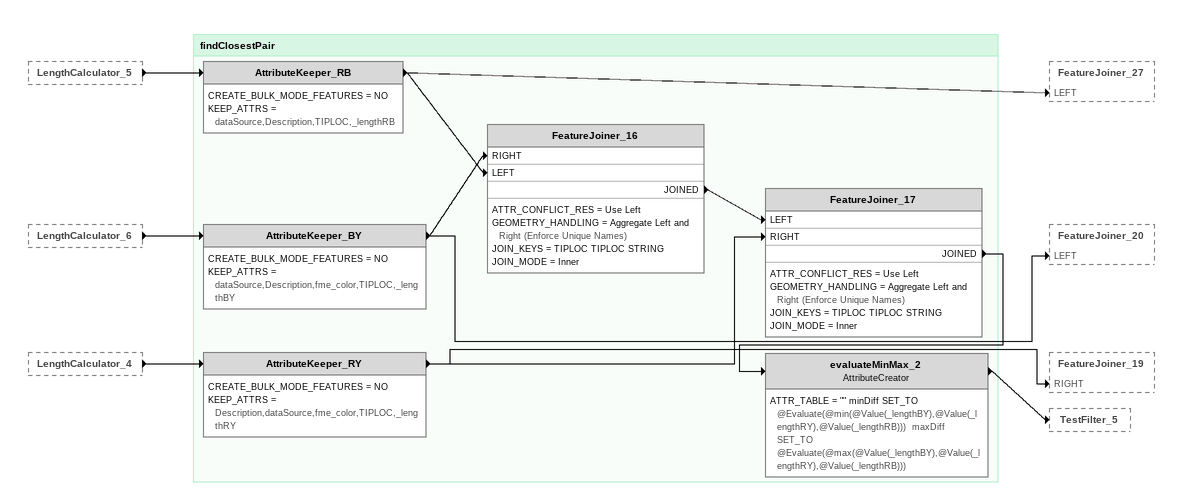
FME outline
LengthCalculator_5 [outside]
    -> AttributeKeeper_RB
LengthCalculator_6 [outside]
    -> AttributeKeeper_BY
LengthCalculator_4 [outside]
    -> AttributeKeeper_RY

Bookmark: findClosestPair
AttributeKeeper_RB
    CREATE_BULK_MODE_FEATURES = NO
    KEEP_ATTRS = dataSource,Description,TIPLOC,_lengthRB
    -> FeatureJoiner_16 [LEFT]
    -> FeatureJoiner_27 [LEFT]
AttributeKeeper_BY
    CREATE_BULK_MODE_FEATURES = NO
    KEEP_ATTRS = dataSource,Description,fme_color,TIPLOC,_lengthBY
    -> FeatureJoiner_16 [RIGHT]
    -> FeatureJoiner_20 [LEFT]
FeatureJoiner_16
    ATTR_CONFLICT_RES = Use Left
    GEOMETRY_HANDLING = Aggregate Left and Right (Enforce Unique Names)
    JOIN_KEYS = TIPLOC TIPLOC STRING
    JOIN_MODE = Inner
    JOINED -> FeatureJoiner_17 [LEFT]
AttributeKeeper_RY
    CREATE_BULK_MODE_FEATURES = NO
    KEEP_ATTRS = Description,dataSource,fme_color,TIPLOC,_lengthRY
    -> FeatureJoiner_17 [RIGHT]
    -> FeatureJoiner_19 [RIGHT]
FeatureJoiner_17
    ATTR_CONFLICT_RES = Use Left
    GEOMETRY_HANDLING = Aggregate Left and Right (Enforce Unique Names)
    JOIN_KEYS = TIPLOC TIPLOC STRING
    JOIN_MODE = Inner
    JOINED -> evaluateMinMax_2
evaluateMinMax_2: AttributeCreator
    ATTR_TABLE = "" minDiff SET_TO @Evaluate(@min(@Value(_lengthBY),@Value(_lengthRY),@Value(_lengthRB)))  maxDiff SET_TO @Evaluate(@max(@Value(_lengthBY),@Value(_lengthRY),@Value(_lengthRB)))
    -> TestFilter_5
